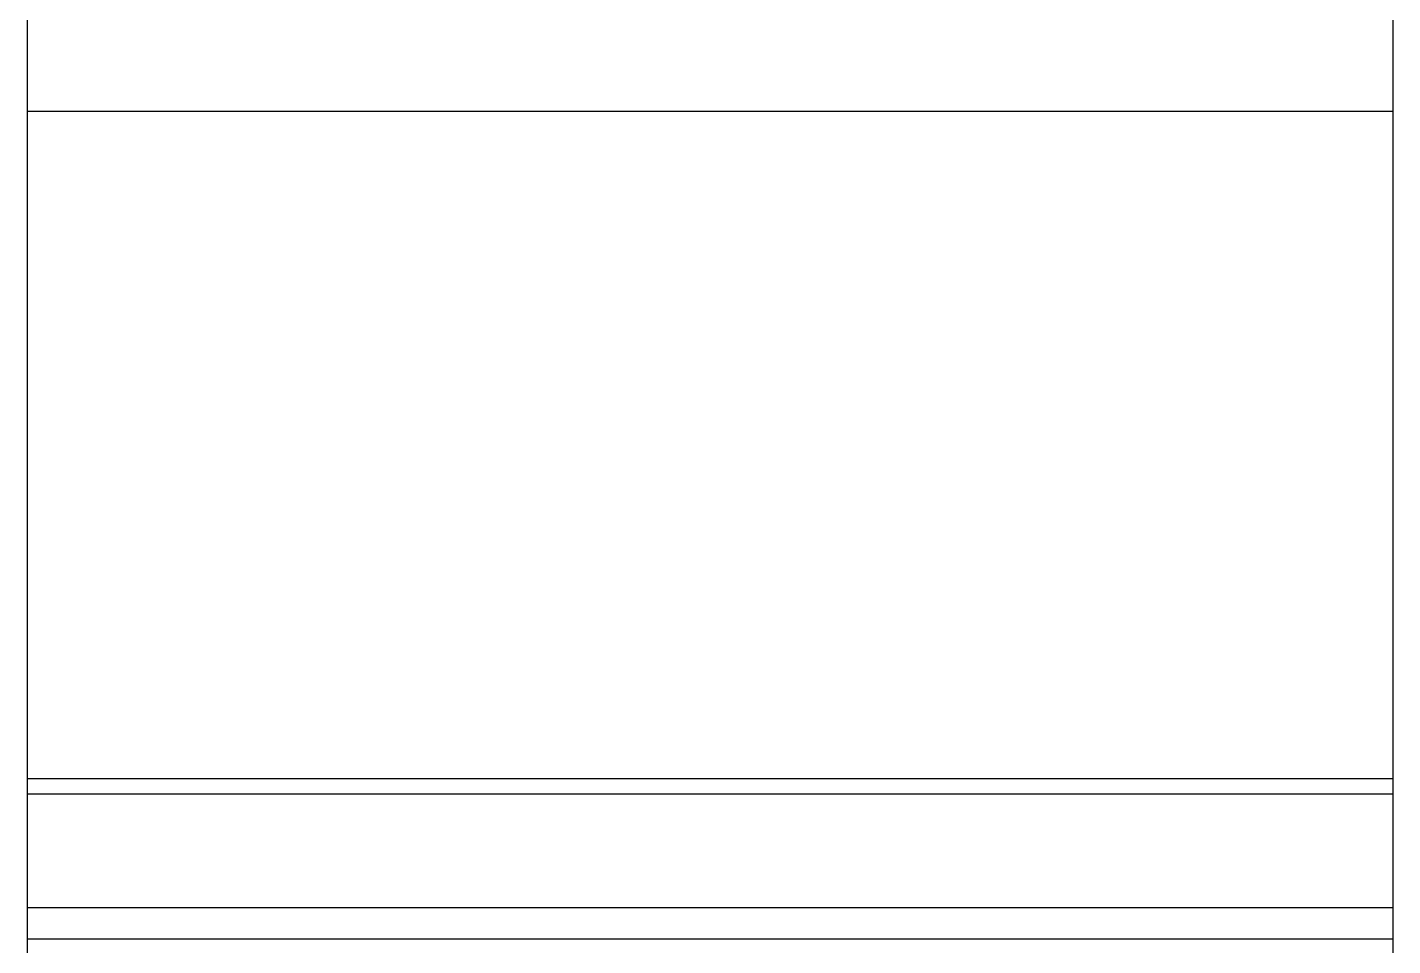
# Model space of a CAD drawing. Header units: millimetres. Extents: x 1019 to 1519, y 1262 to 1448.
# Drawn here: x 1204.446 to 1208.026, y 1268.267 to 1270.675 of the extents above; entities that cross this region are included whole.
import ezdxf

# ---------------------------------------------------------------- set-up
doc = ezdxf.new("R2010")
doc.units = ezdxf.units.MM

msp = doc.modelspace()

# ---------------------------------------------------------------- linework, layer by layer
for p, q in [((1204.4455, 1272.3455), (1204.4455, 1270.4555)), ((1208.0255, 1272.3455), (1208.0255, 1270.4555)), ((1204.4455, 1270.4555), (1204.4455, 1268.7055)), ((1204.4455, 1270.4555), (1208.0255, 1270.4555)), ((1208.0255, 1270.4555), (1208.0255, 1268.7055)), ((1204.4455, 1268.7055), (1204.4455, 1268.6855)), ((1204.4455, 1268.7055), (1208.0255, 1268.7055)), ((1204.4455, 1268.6855), (1204.4455, 1268.6655)), ((1208.0255, 1268.7055), (1208.0255, 1268.6855)), ((1208.0255, 1268.6855), (1208.0255, 1268.6655)), ((1204.4455, 1268.6655), (1208.0255, 1268.6655)), ((1204.4455, 1268.6655), (1204.4455, 1268.6205)), ((1208.0255, 1268.6655), (1208.0255, 1268.6205)), ((1204.4455, 1268.6205), (1204.4455, 1268.3675)), ((1208.0255, 1268.6205), (1208.0255, 1268.3675)), ((1204.4455, 1268.3675), (1208.0255, 1268.3675)), ((1204.4455, 1268.3675), (1204.4455, 1268.2855)), ((1208.0255, 1268.3675), (1208.0255, 1268.2855)), ((1204.4455, 1268.2855), (1204.4455, 1267.591)), ((1204.4455, 1268.2855), (1208.0255, 1268.2855)), ((1208.0255, 1268.2855), (1208.0255, 1265.9555))]:
    msp.add_line(p, q)

doc.saveas('drawing.dxf')
